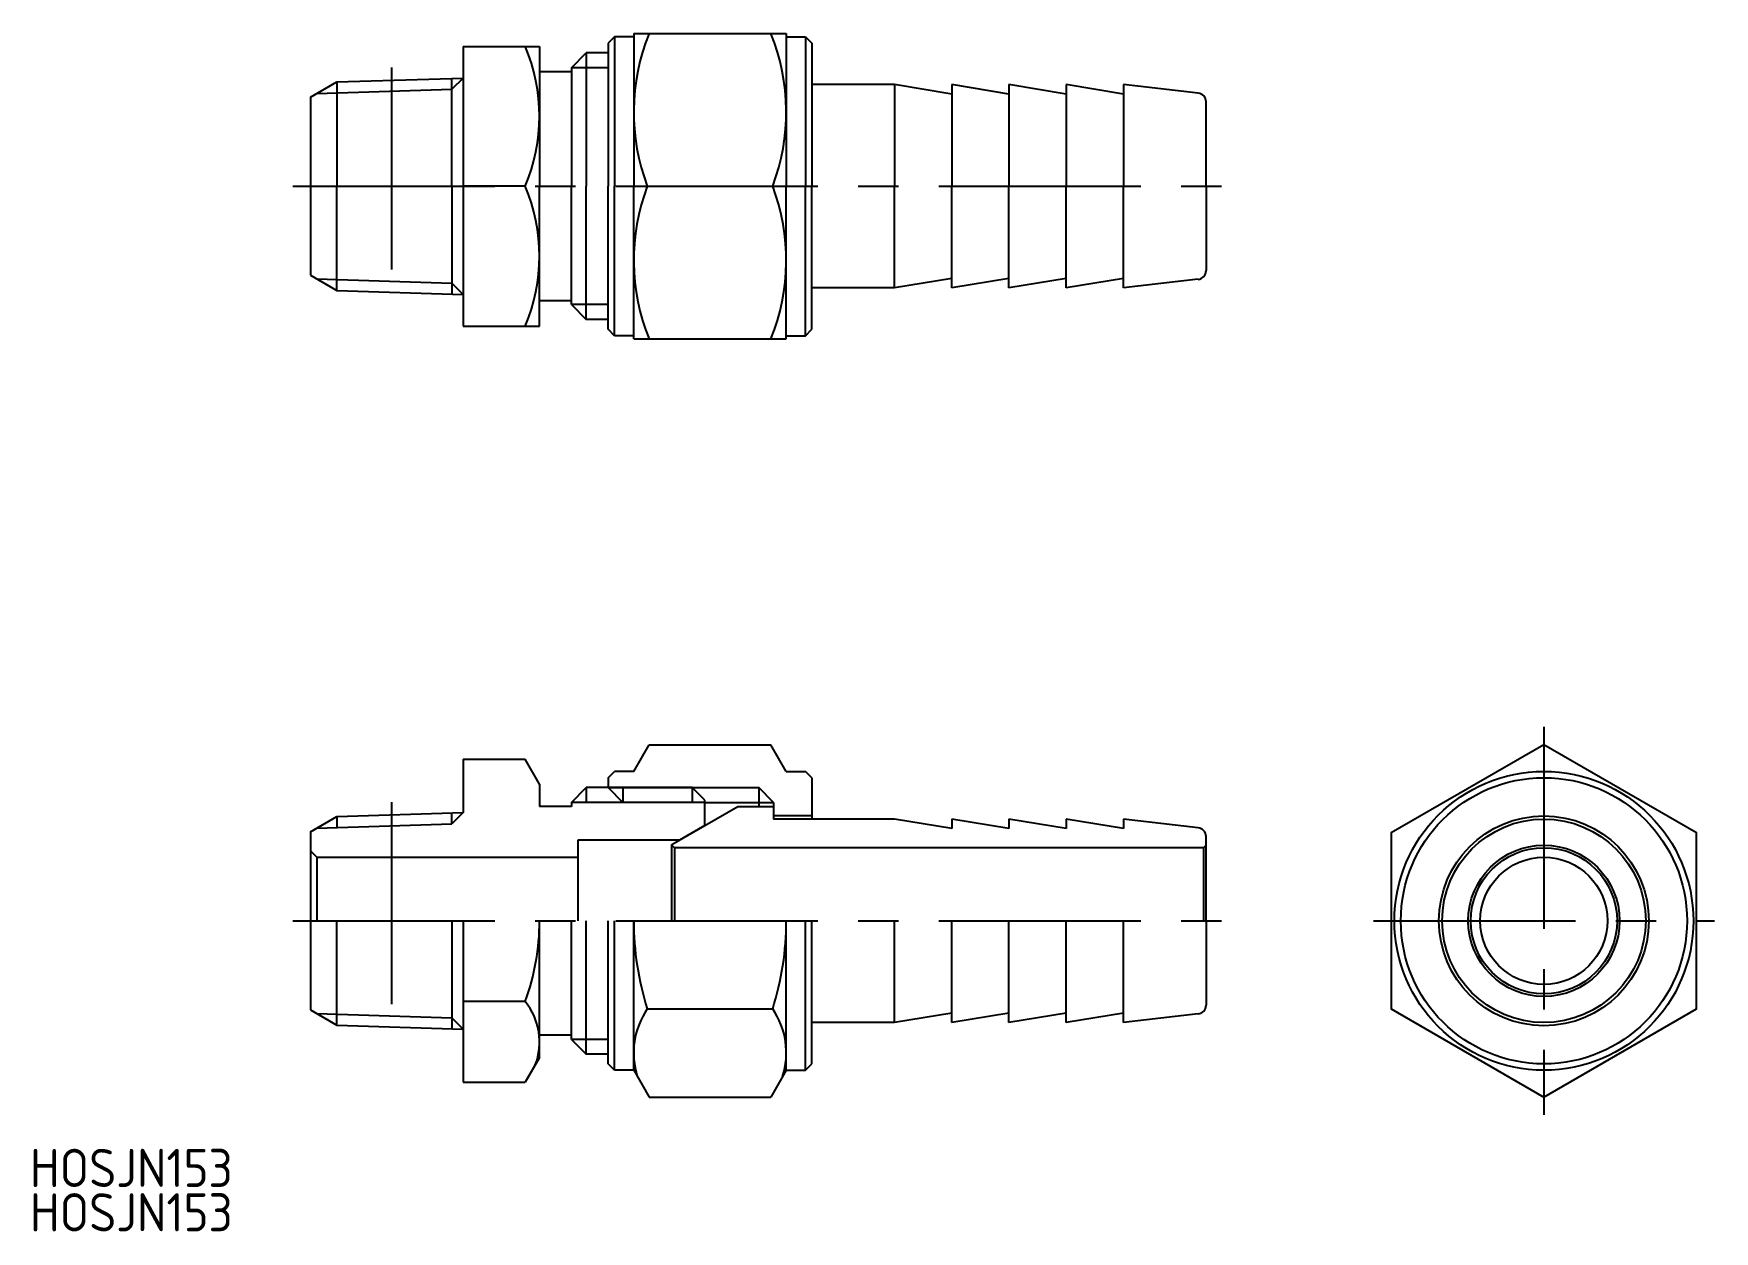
# Model space of a CAD drawing. Extents: x 0 to 305, y 0 to 231.
# Drawn here: x 173 to 305.1, y 136.7 to 230.9 of the extents above; entities outside this region: 1.
import ezdxf

# ---------------------------------------------------------------- set-up
doc = ezdxf.new("R2010")
doc.units = 0
doc.header["$LTSCALE"] = 0.5
doc.linetypes.add('CENTER', pattern=[50.8, 31.75, -6.35, 6.35, -6.35])
doc.layers.get('0').update_dxf_attribs({"linetype": 'CONTINUOUS'})
doc.layers.add('CENTER', color=1, linetype='CENTER')
doc.styles.get("Standard").update_dxf_attribs({"font": 'ISOCP.SHX', "bigfont": 'EXTFONT.SHX'})

msp = doc.modelspace()

# ---------------------------------------------------------------- linework, layer by layer
at = {"color": 7, "linetype": 'CONTINUOUS'}
for p, q in [((218.68, 230.61), (218.18, 230.11)), ((218.18, 230.11), (218.18, 218.86)), ((220.18, 230.61), (218.68, 230.61)), ((218.68, 230.61), (218.68, 218.86)), ((220.18, 230.86), (220.18, 218.86)), ((220.18, 230.86), (232.18, 230.86)), ((232.18, 230.86), (232.18, 218.86)), ((232.18, 230.61), (233.68, 230.61)), ((233.68, 230.61), (234.18, 230.11)), ((233.68, 230.61), (233.68, 218.86)), ((234.18, 230.11), (234.18, 218.86)), ((206.78, 229.86), (206.78, 218.86)), ((206.78, 229.86), (212.78, 229.86)), ((212.78, 229.86), (212.78, 218.86)), ((215.28, 228.18), (216.44, 229.34)), ((218.18, 229.34), (216.44, 229.34)), ((216.44, 229.34), (216.44, 218.86)), ((196.85, 227.06), (206.78, 227.37)), ((205.89, 218.86), (205.89, 227.34)), ((215.28, 227.86), (212.78, 227.86)), ((215.28, 228.18), (215.28, 218.86)), ((194.78, 225.86), (196.85, 227.06)), ((196.85, 227.06), (196.85, 218.86)), ((240.68, 226.86), (234.18, 226.86)), ((245.18, 226.11), (240.68, 226.86)), ((240.68, 226.86), (240.68, 218.86)), ((249.68, 226.11), (245.18, 226.86)), ((245.18, 226.86), (245.18, 218.86)), ((254.18, 226.11), (249.68, 226.86)), ((249.68, 226.86), (249.68, 218.86)), ((258.68, 226.11), (254.18, 226.86)), ((254.18, 226.86), (254.18, 218.86)), ((264.56, 226.18), (258.68, 226.86)), ((258.68, 226.86), (258.68, 218.86)), ((194.78, 225.86), (194.78, 211.86)), ((265.18, 218.86), (265.18, 225.49)), ((196.85, 210.66), (196.85, 218.86)), ((205.89, 218.86), (205.89, 210.38)), ((206.78, 218.86), (206.78, 207.86)), ((211.65, 218.86), (206.78, 218.86)), ((212.78, 207.86), (212.78, 218.86)), ((215.28, 209.55), (215.28, 218.86)), ((216.44, 208.38), (216.44, 218.86)), ((218.18, 207.61), (218.18, 218.86)), ((218.68, 207.11), (218.68, 218.86)), ((220.18, 206.86), (220.18, 218.86)), ((221.25, 218.86), (231.11, 218.86)), ((221.25, 218.86), (231.11, 218.86)), ((232.18, 206.86), (232.18, 218.86)), ((233.68, 207.11), (233.68, 218.86)), ((234.18, 207.61), (234.18, 218.86)), ((240.68, 210.86), (240.68, 218.86)), ((245.18, 210.86), (245.18, 218.86)), ((249.68, 210.86), (249.68, 218.86)), ((254.18, 210.86), (254.18, 218.86)), ((258.68, 210.86), (258.68, 218.86)), ((265.18, 218.86), (265.18, 212.23)), ((194.78, 211.86), (196.85, 210.66)), ((245.18, 211.61), (240.68, 210.86)), ((249.68, 211.61), (245.18, 210.86)), ((254.18, 211.61), (249.68, 210.86)), ((258.68, 211.61), (254.18, 210.86)), ((264.56, 211.54), (258.68, 210.86)), ((196.85, 210.66), (206.78, 210.35)), ((240.68, 210.86), (234.18, 210.86)), ((215.28, 209.86), (212.75, 209.86)), ((215.28, 209.55), (216.44, 208.38)), ((206.78, 207.86), (212.78, 207.86)), ((218.18, 208.38), (216.44, 208.38)), ((218.68, 207.11), (218.18, 207.61)), ((233.68, 207.11), (234.18, 207.61)), ((220.18, 207.11), (218.68, 207.11)), ((220.18, 206.86), (232.18, 206.86)), ((232.18, 207.11), (233.68, 207.11)), ((220.18, 172.85), (221.4, 174.95)), ((221.4, 174.95), (230.96, 174.95)), ((232.18, 172.85), (230.96, 174.95)), ((206.78, 173.8), (206.78, 169.61)), ((206.78, 173.8), (211.65, 173.8)), ((212.78, 171.85), (211.65, 173.8)), ((212.78, 171.85), (212.78, 170.1)), ((218.18, 172.35), (218.68, 172.85)), ((218.18, 172.35), (218.18, 171.58)), ((220.18, 172.85), (218.68, 172.85)), ((232.18, 172.85), (233.68, 172.85)), ((234.18, 172.35), (233.68, 172.85)), ((234.18, 172.35), (234.18, 169.1)), ((215.28, 170.41), (216.44, 171.58)), ((216.44, 171.58), (216.44, 170.41)), ((224.78, 171.58), (216.44, 171.58)), ((218.18, 171.58), (219.34, 170.41)), ((219.34, 171.58), (219.34, 170.41)), ((224.78, 171.58), (224.78, 170.41)), ((225.78, 170.58), (224.78, 171.58)), ((225.78, 168.6), (225.78, 170.58)), ((230.02, 171.58), (230.02, 170.1)), ((194.78, 168.1), (196.85, 169.29)), ((196.85, 169.29), (206.78, 169.61)), ((196.85, 169.29), (196.85, 168.44)), ((205.89, 168.72), (205.89, 169.58)), ((215.28, 170.1), (212.78, 170.1)), ((215.28, 170.41), (215.28, 170.1)), ((223.18, 167.1), (228.38, 170.1)), ((225.78, 170.41), (231.18, 170.41)), ((228.38, 170.1), (231.18, 170.1)), ((231.18, 170.41), (231.18, 169.1)), ((231.18, 170.1), (231.18, 169.1)), ((234.18, 169.35), (231.18, 169.35)), ((194.78, 168.1), (194.78, 154.1)), ((225.78, 168.6), (223.79, 167.45)), ((240.68, 169.1), (231.18, 169.1)), ((245.18, 168.35), (240.68, 169.1)), ((249.68, 168.35), (245.18, 169.1)), ((245.18, 169.1), (245.18, 168.35)), ((254.18, 168.35), (249.68, 169.1)), ((249.68, 169.1), (249.68, 168.35)), ((258.68, 168.35), (254.18, 169.1)), ((254.18, 169.1), (254.18, 168.35)), ((264.56, 168.42), (258.68, 169.1)), ((258.68, 169.1), (258.68, 168.35)), ((195.28, 166.1), (194.78, 166.6)), ((215.78, 167.45), (215.78, 161.1)), ((223.79, 167.45), (215.78, 167.45)), ((223.18, 161.1), (223.18, 167.1)), ((223.18, 161.1), (223.18, 167.1)), ((223.38, 166.85), (223.18, 167.05)), ((264.98, 166.85), (223.38, 166.85)), ((223.38, 166.85), (223.38, 161.1)), ((264.98, 166.85), (265.18, 167.05)), ((264.98, 166.85), (264.98, 161.1)), ((265.18, 161.1), (265.18, 167.72)), ((195.28, 166.1), (215.78, 166.1)), ((195.28, 166.1), (195.28, 161.1)), ((196.85, 152.9), (196.85, 161.1)), ((205.89, 161.1), (205.89, 152.62)), ((206.78, 161.1), (206.78, 148.4)), ((212.78, 150.35), (212.78, 161.1)), ((215.28, 151.78), (215.28, 161.1)), ((216.44, 150.62), (216.44, 161.1)), ((218.18, 149.85), (218.18, 161.1)), ((218.68, 149.35), (218.68, 161.1)), ((220.18, 149.35), (220.18, 161.1)), ((232.18, 149.35), (232.18, 161.1)), ((233.68, 149.35), (233.68, 161.1)), ((234.18, 149.85), (234.18, 161.1)), ((240.68, 153.1), (240.68, 161.1)), ((245.18, 153.1), (245.18, 161.1)), ((249.68, 153.1), (249.68, 161.1)), ((254.18, 153.1), (254.18, 161.1)), ((258.68, 153.1), (258.68, 161.1)), ((265.18, 161.1), (265.18, 154.47)), ((211.65, 154.75), (206.78, 154.75)), ((194.78, 154.1), (196.85, 152.9)), ((221.25, 154.17), (231.11, 154.17)), ((245.18, 153.85), (240.68, 153.1)), ((249.68, 153.85), (245.18, 153.1)), ((254.18, 153.85), (249.68, 153.1)), ((258.68, 153.85), (254.18, 153.1)), ((264.56, 153.78), (258.68, 153.1)), ((196.85, 152.9), (206.78, 152.59)), ((215.28, 152.1), (212.75, 152.1)), ((240.68, 153.1), (234.18, 153.1)), ((215.28, 151.78), (216.44, 150.62)), ((212.78, 150.35), (211.65, 148.4)), ((218.18, 150.62), (216.44, 150.62)), ((218.68, 149.35), (218.18, 149.85)), ((220.18, 149.35), (218.68, 149.35)), ((220.18, 149.35), (221.4, 147.24)), ((232.18, 149.35), (230.96, 147.24)), ((232.18, 149.35), (233.68, 149.35)), ((233.68, 149.35), (234.18, 149.85)), ((206.78, 148.4), (211.65, 148.4)), ((221.4, 147.24), (230.96, 147.24))]:
    msp.add_line(p, q, dxfattribs=at)
at = {"color": 3, "linetype": 'CONTINUOUS'}
for p, q in [((206.78, 227.37), (205.89, 226.48)), ((218.18, 228.18), (215.28, 228.18)), ((195.28, 226.15), (205.89, 226.48)), ((195.28, 211.57), (205.89, 211.24)), ((206.78, 210.35), (205.89, 211.24)), ((218.18, 209.55), (215.28, 209.55)), ((218.18, 171.58), (230.02, 171.58)), ((231.18, 170.41), (230.02, 171.58)), ((206.78, 169.61), (205.89, 168.72)), ((225.78, 170.41), (215.28, 170.41)), ((195.28, 168.39), (205.89, 168.72)), ((195.28, 153.81), (205.89, 153.47)), ((206.78, 152.59), (205.89, 153.47)), ((218.18, 151.78), (215.28, 151.78))]:
    msp.add_line(p, q, dxfattribs=at)
at = {"color": 7, "linetype": 'CONTINUOUS'}
msp.add_lwpolyline([(291.74, 174.95), (279.74, 168.03), (279.74, 154.17), (291.74, 147.24), (303.74, 154.17), (303.74, 168.03)], close=True, dxfattribs=at)
for radius in [11.75, 11.25, 8.25, 8, 5.95, 5.75, 5]:
    msp.add_circle((291.74, 161.1), radius, dxfattribs=at)
for centre, radius, start, end in [((236.49, 224.68), 16.31, 157.7248, 200.897), ((215.87, 224.68), 16.31, 339.103, 22.2752), ((198.79, 224.36), 13.99, 336.8434, 23.1566), ((264.48, 225.49), 0.7, 0, 83.4181), ((198.79, 213.36), 13.99, 336.8434, 23.1566), ((236.49, 213.04), 16.31, 159.103, 202.2752), ((215.87, 213.04), 16.31, 337.7248, 20.897), ((264.48, 212.23), 0.7, 276.5819, 0), ((264.48, 167.72), 0.7, 0, 83.4181), ((194.32, 161.1), 18.46, 339.8777, 0), ((243.11, 161.1), 22.93, 180, 197.588), ((209.25, 161.1), 22.93, 342.412, 0), ((207.74, 151.57), 5.04, 339.075, 39.075), ((226.31, 150.71), 6.13, 145.6158, 197.6062), ((226.05, 150.71), 6.13, 342.3938, 34.3842), ((264.48, 154.47), 0.7, 276.5819, 0)]:
    msp.add_arc(centre, radius, start, end, dxfattribs=at)
msp.add_point((0, 0))
at = {"layer": 'CENTER', "color": 1, "linetype": 'CENTER'}
for p, q in [((201.13, 228.19), (201.13, 209.53)), ((193.38, 218.86), (266.58, 218.86)), ((291.74, 176.35), (291.74, 145.84)), ((201.13, 170.43), (201.13, 151.77)), ((193.38, 161.1), (266.58, 161.1)), ((278.35, 161.1), (305.14, 161.1))]:
    msp.add_line(p, q, dxfattribs=at)

# ---------------------------------------------------------------- texts
at = {"color": 7, "linetype": 'CONTINUOUS'}
for p in [(172.72, 140.17), (172.72, 136.68)]:
    msp.add_text('HOSJN153', height=3, dxfattribs=at).set_placement(p)

doc.saveas('drawing.dxf')
